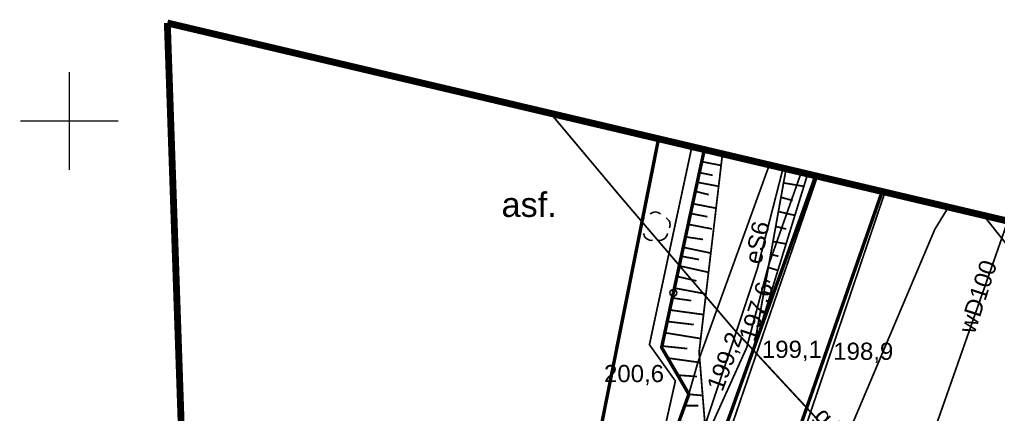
# Model space of a CAD drawing. Extents: x 7572697 to 7573818, y 5546684 to 5547005.
# Drawn here: x 7572697.47 to 7572747.37, y 5546985.03 to 5547005.17 of the extents above; entities that cross this region are included whole.
import ezdxf
from ezdxf.enums import TextEntityAlignment as Align

# ---------------------------------------------------------------- set-up
doc = ezdxf.new("R2010")
doc.units = 0
doc.header["$MEASUREMENT"] = 0
for name, pattern in [('1', [2, 1, -1]), ('2', [1, 0.5, -0.5]), ('901', [0])]:
    doc.linetypes.add(name, pattern=pattern)
doc.styles.add('STYL_ARIAL', font='Arial', dxfattribs={"oblique": 0.1})

# ---------------------------------------------------------------- blocks, each defined once
blk = doc.blocks.new('926')
at = {"color": 0}
for centre, radius, start, end in [((0, 0.35), 0.4, 50.114, 129.886), ((-0.35, 0.1), 0.4, 119.8482, 203.5195), ((0.35, 0.1), 0.4, 336.8845, 60.1518), ((-0.2, -0.3), 0.4, 187.477, 278.4788), ((0.2, -0.275), 0.425, 262.6459, 349.6289)]:
    blk.add_arc(centre, radius, start, end, dxfattribs=at)

msp = doc.modelspace()

# ---------------------------------------------------------------- linework, layer by layer
at = {"color": 6, "const_width": 0.35}
for points in [[(7572705, 5547005), (7572811, 5546980), (7572924, 5546986), (7573270, 5546892)], [(7572705, 5547005), (7572708, 5546918), (7572800, 5546882)]]:
    msp.add_lwpolyline(points, dxfattribs=at)
at = {"color": 1}
for points, const_width in [([(7572700, 5546997.5), (7572700, 5547002.5)], 0.065), ([(7572697.5, 5547000), (7572702.5, 5547000)], 0.065), ([(7572731.7598, 5546998.7778), (7572729.577, 5546988.5913), (7572730.8999, 5546986.7393), (7572730.1723, 5546983.4981), (7572728.8494, 5546983.1674), (7572726.0051, 5546975.1638), (7572725.4759, 5546974.6346), (7572719.8536, 5546954.566), (7572712.5114, 5546934.0343), (7572709.0718, 5546924.0066), (7572707.9473, 5546920.567)], 0.09), ([(7572708.675, 5546917.5905), (7572712.7099, 5546929.4306), (7572715.0911, 5546935.9129), (7572717.1417, 5546941.7337), (7572720.1182, 5546950.756), (7572722.2349, 5546956.9737), (7572722.8963, 5546958.8919), (7572724.1531, 5546961.4716), (7572728.8495, 5546975.521), (7572730.8338, 5546980.2173), (7572732.8844, 5546984.7814), (7572734.538, 5546988.4459), (7572735.6625, 5546992.6792), (7572737.3161, 5546997.3756)], 0.09), ([(7572744.8567, 5546995.669), (7572744.1291, 5546994.4784), (7572739.565, 5546983.6966), (7572734.9348, 5546970.9966), (7572732.5536, 5546964.3424), (7572732.6859, 5546963.1517), (7572746.6426, 5546958.5215), (7572747.0395, 5546957.7939), (7572744.1291, 5546951.1529), (7572741.9463, 5546952.0128), (7572742.2109, 5546951.2852), (7572742.277, 5546950.6899), (7572742.277, 5546950.2268), (7572741.8801, 5546950.0284), (7572738.2421, 5546952.4097), (7572737.1176, 5546952.9388), (7572733.4796, 5546955.6508), (7572724.0208, 5546959.5534), (7572729.3124, 5546975.2035), (7572735.0671, 5546992.4279), (7572736.39, 5546997.5872)], 0.09)]:
    msp.add_lwpolyline(points, dxfattribs=dict(at, const_width=const_width))
at = {"color": 2, "const_width": 0.09}
for points in [[(7572760.1099, 5546978.1139), (7572756.7365, 5546975.6665), (7572751.1802, 5546970.7056), (7572733.8633, 5546989.3984), (7572728.0424, 5546996.2114), (7572724.4705, 5547000.4712)], [(7572746.6559, 5546995.1266), (7572754.7257, 5546985.0063), (7572756.7762, 5546982.3605), (7572760.0835, 5546978.1933), (7572779.0541, 5546960.7705), (7572788.0499, 5546950.2268), (7572791.9525, 5546943.0169), (7572800.9814, 5546931.8383)]]:
    msp.add_lwpolyline(points, dxfattribs=at)
at = {"color": 0}
for points, const_width in [([(7572730.0408, 5546999.0858), (7572725.9398, 5546978.5145), (7572707.7497, 5546926.4974)], 0.175), ([(7572732.3692, 5546998.4244), (7572732.8984, 5546998.3252)], 0.09), ([(7572732.2039, 5546997.9349), (7572733.2292, 5546997.7365)], 0.09), ([(7572735.6889, 5546997.7592), (7572732.0509, 5546987.705), (7572731.5879, 5546986.0779)], 0.09), ([(7572732.1377, 5546997.3661), (7572732.7992, 5546997.2338)], 0.09), ([(7572738.0701, 5546997.2565), (7572728.5451, 5546970.6659), (7572723.1873, 5546955.6905), (7572713.0008, 5546926.7054), (7572709.7597, 5546917.2466)], 0.175), ([(7572710.8842, 5546917.9344), (7572713.6623, 5546926.2291), (7572719.1524, 5546942.1041), (7572722.5259, 5546951.8275), (7572725.0394, 5546959.1035), (7572730.7279, 5546975.5871), (7572738.1363, 5546997.1638)], 0.09), ([(7572732.0054, 5546996.8766), (7572733.0637, 5546996.6782)], 0.09), ([(7572736.4504, 5546996.8369), (7572737.4426, 5546996.6715)], 0.09), ([(7572717.9619, 5546916.3205), (7572717.565, 5546917.1142), (7572716.9697, 5546918.5033), (7572716.7712, 5546919.8923), (7572716.7712, 5546921.8767), (7572716.7051, 5546923.6626), (7572716.9697, 5546924.9856), (7572718.0942, 5546928.0283), (7572720.8723, 5546936.2303), (7572725.304, 5546949.4198), (7572728.2145, 5546958.0188), (7572731.0587, 5546966.4193), (7572736.9457, 5546983.5114), (7572741.4436, 5546996.4098)], 0.175), ([(7572741.5759, 5546996.3436), (7572736.615, 5546981.6592), (7572726.8254, 5546953.9706), (7572717.9619, 5546927.7504)], 0.09), ([(7572731.9393, 5546996.4069), (7572732.6008, 5546996.2415)], 0.09), ([(7572736.285, 5546996.1093), (7572736.8804, 5546995.9439)], 0.09), ([(7572731.7739, 5546995.7852), (7572732.9645, 5546995.5537)], 0.09), ([(7572736.1528, 5546995.3817), (7572737.0127, 5546995.1833)], 0.09), ([(7572731.6747, 5546995.2825), (7572732.5346, 5546995.1171)], 0.09), ([(7572731.5755, 5546994.7268), (7572732.7661, 5546994.4953)], 0.09), ([(7572736.0205, 5546994.621), (7572736.5497, 5546994.4887)], 0.09), ([(7572731.4101, 5546994.0918), (7572732.3031, 5546993.9595)], 0.09), ([(7572735.8551, 5546993.8603), (7572736.5496, 5546993.728)], 0.09), ([(7572731.2447, 5546993.5693), (7572732.6668, 5546993.2716)], 0.09), ([(7572731.2117, 5546993.0996), (7572732.1047, 5546992.9342)], 0.09), ([(7572735.7559, 5546993.1989), (7572736.1528, 5546993.0997)], 0.09), ([(7572731.1125, 5546992.6102), (7572732.6008, 5546992.2795)], 0.09), ([(7572735.6236, 5546992.5374), (7572736.1528, 5546992.372)], 0.09), ([(7572730.9802, 5546992.0744), (7572731.9724, 5546991.8429)], 0.09), ([(7572735.5244, 5546991.8759), (7572735.7228, 5546991.7767)], 0.09), ([(7572730.8148, 5546991.4857), (7572732.4023, 5546991.188)], 0.09), ([(7572730.7817, 5546990.9697), (7572731.7077, 5546990.8374)], 0.09), ([(7572735.3921, 5546991.3137), (7572735.822, 5546991.1483)], 0.09), ([(7572730.6164, 5546990.3612), (7572732.3031, 5546990.1297)], 0.09), ([(7572735.1937, 5546990.2884), (7572735.4583, 5546990.1892)], 0.09), ([(7572730.451, 5546989.7791), (7572731.8401, 5546989.6137)], 0.09), ([(7572735.1275, 5546989.6601), (7572735.2929, 5546989.594)], 0.09), ([(7572730.3518, 5546989.2036), (7572732.1708, 5546988.9059)], 0.09), ([(7572730.2195, 5546988.5223), (7572731.5093, 5546988.39)], 0.09), ([(7572735.2488, 5546988.3723), (7572735.2482, 5546988.3732), (7572735.2476, 5546988.3741), (7572735.2471, 5546988.375), (7572735.2466, 5546988.3759), (7572735.2461, 5546988.3768), (7572735.2457, 5546988.3777), (7572735.2453, 5546988.3787), (7572735.2449, 5546988.3797), (7572735.2445, 5546988.3807), (7572735.2442, 5546988.3817), (7572735.2439, 5546988.3827), (7572735.2437, 5546988.3837), (7572735.2435, 5546988.3847), (7572735.2433, 5546988.3858), (7572735.2432, 5546988.3868), (7572735.2431, 5546988.3878), (7572735.243, 5546988.3889), (7572735.243, 5546988.3899), (7572735.243, 5546988.391), (7572735.2431, 5546988.392), (7572735.2432, 5546988.3931), (7572735.2433, 5546988.3941), (7572735.2435, 5546988.3951), (7572735.2437, 5546988.3962), (7572735.2439, 5546988.3972), (7572735.2442, 5546988.3982), (7572735.2445, 5546988.3992), (7572735.2448, 5546988.4002), (7572735.2452, 5546988.4012), (7572735.2456, 5546988.4021), (7572735.246, 5546988.4031), (7572735.2465, 5546988.404), (7572735.247, 5546988.405), (7572735.2475, 5546988.4059), (7572735.2481, 5546988.4067), (7572735.2487, 5546988.4076), (7572735.2493, 5546988.4084), (7572735.25, 5546988.4092), (7572735.2507, 5546988.41), (7572735.2514, 5546988.4108), (7572735.2521, 5546988.4116), (7572735.2529, 5546988.4123), (7572735.2537, 5546988.413), (7572735.2545, 5546988.4136), (7572735.2553, 5546988.4143), (7572735.2562, 5546988.4149), (7572735.257, 5546988.4154), (7572735.2579, 5546988.416), (7572735.2588, 5546988.4165), (7572735.2598, 5546988.417), (7572735.2607, 5546988.4174), (7572735.2617, 5546988.4178), (7572735.2627, 5546988.4182), (7572735.2636, 5546988.4185), (7572735.2646, 5546988.4189), (7572735.2657, 5546988.4191), (7572735.2667, 5546988.4194), (7572735.2677, 5546988.4196), (7572735.2687, 5546988.4197), (7572735.2698, 5546988.4199), (7572735.2708, 5546988.42), (7572735.2719, 5546988.42), (7572735.2729, 5546988.4201), (7572735.274, 5546988.42), (7572735.275, 5546988.42), (7572735.276, 5546988.4199), (7572735.2771, 5546988.4198), (7572735.2781, 5546988.4196), (7572735.2792, 5546988.4194), (7572735.2802, 5546988.4192), (7572735.2812, 5546988.4189), (7572735.2822, 5546988.4186), (7572735.2832, 5546988.4183), (7572735.2842, 5546988.4179), (7572735.2851, 5546988.4175), (7572735.2861, 5546988.4171), (7572735.287, 5546988.4166), (7572735.2879, 5546988.4161), (7572735.2888, 5546988.4156), (7572735.2897, 5546988.415), (7572735.2906, 5546988.4144), (7572735.2914, 5546988.4138), (7572735.2922, 5546988.4131), (7572735.293, 5546988.4124), (7572735.2938, 5546988.4117), (7572735.2945, 5546988.411), (7572735.2952, 5546988.4102), (7572735.2959, 5546988.4094), (7572735.2966, 5546988.4086), (7572735.2972, 5546988.4078), (7572735.2978, 5546988.4069), (7572735.2984, 5546988.406), (7572735.2989, 5546988.4052), (7572735.2995, 5546988.4042), (7572735.2999, 5546988.4033), (7572735.3004, 5546988.4024), (7572735.3008, 5546988.4014), (7572735.3012, 5546988.4004), (7572735.3015, 5546988.3994), (7572735.3018, 5546988.3984), (7572735.3021, 5546988.3974), (7572735.3023, 5546988.3964), (7572735.3026, 5546988.3954), (7572735.3027, 5546988.3943), (7572735.3029, 5546988.3933), (7572735.3029, 5546988.3923), (7572735.303, 5546988.3912), (7572735.303, 5546988.3902), (7572735.303, 5546988.3891), (7572735.303, 5546988.3881), (7572735.3029, 5546988.387), (7572735.3028, 5546988.386), (7572735.3026, 5546988.385), (7572735.3024, 5546988.3839), (7572735.3022, 5546988.3829), (7572735.3019, 5546988.3819), (7572735.3016, 5546988.3809), (7572735.3013, 5546988.3799), (7572735.3009, 5546988.3789), (7572735.3005, 5546988.378), (7572735.3, 5546988.377), (7572735.2996, 5546988.3761), (7572735.2991, 5546988.3752), (7572735.2985, 5546988.3743), (7572735.298, 5546988.3734), (7572735.2974, 5546988.3725), (7572735.2967, 5546988.3717), (7572735.2961, 5546988.3709), (7572735.2954, 5546988.3701), (7572735.2947, 5546988.3693), (7572735.294, 5546988.3686), (7572735.2932, 5546988.3678), (7572735.2924, 5546988.3671), (7572735.2916, 5546988.3665), (7572735.2908, 5546988.3659), (7572735.2899, 5546988.3652), (7572735.289, 5546988.3647), (7572735.2881, 5546988.3641), (7572735.2872, 5546988.3636), (7572735.2863, 5546988.3631), (7572735.2853, 5546988.3627), (7572735.2844, 5546988.3623), (7572735.2834, 5546988.3619), (7572735.2824, 5546988.3616), (7572735.2814, 5546988.3612), (7572735.2804, 5546988.361), (7572735.2794, 5546988.3607), (7572735.2784, 5546988.3605), (7572735.2773, 5546988.3604), (7572735.2763, 5546988.3602), (7572735.2752, 5546988.3601), (7572735.2742, 5546988.3601), (7572735.2731, 5546988.3601), (7572735.2721, 5546988.3601), (7572735.2711, 5546988.3601), (7572735.27, 5546988.3602), (7572735.269, 5546988.3603), (7572735.2679, 5546988.3605), (7572735.2669, 5546988.3607), (7572735.2659, 5546988.3609), (7572735.2649, 5546988.3612), (7572735.2639, 5546988.3615), (7572735.2629, 5546988.3618), (7572735.2619, 5546988.3622), (7572735.2609, 5546988.3626), (7572735.26, 5546988.363), (7572735.259, 5546988.3635), (7572735.2581, 5546988.364), (7572735.2572, 5546988.3646), (7572735.2563, 5546988.3651), (7572735.2555, 5546988.3657), (7572735.2546, 5546988.3663), (7572735.2538, 5546988.367), (7572735.253, 5546988.3677), (7572735.2523, 5546988.3684), (7572735.2515, 5546988.3691), (7572735.2508, 5546988.3699), (7572735.2501, 5546988.3707), (7572735.2488, 5546988.3723)], 0.09), ([(7572730.4841, 5546987.9138), (7572732.1377, 5546987.6823)], 0.09), ([(7572738.7876, 5546987.8432), (7572738.787, 5546987.844), (7572738.7865, 5546987.8449), (7572738.7859, 5546987.8458), (7572738.7854, 5546987.8467), (7572738.7849, 5546987.8476), (7572738.7845, 5546987.8486), (7572738.7841, 5546987.8495), (7572738.7837, 5546987.8505), (7572738.7833, 5546987.8515), (7572738.783, 5546987.8525), (7572738.7828, 5546987.8535), (7572738.7825, 5546987.8545), (7572738.7823, 5546987.8556), (7572738.7821, 5546987.8566), (7572738.782, 5546987.8576), (7572738.7819, 5546987.8587), (7572738.7819, 5546987.8597), (7572738.7818, 5546987.8608), (7572738.7818, 5546987.8618), (7572738.7819, 5546987.8629), (7572738.782, 5546987.8639), (7572738.7821, 5546987.8649), (7572738.7823, 5546987.866), (7572738.7825, 5546987.867), (7572738.7827, 5546987.868), (7572738.783, 5546987.869), (7572738.7833, 5546987.87), (7572738.7836, 5546987.871), (7572738.784, 5546987.872), (7572738.7844, 5546987.873), (7572738.7848, 5546987.8739), (7572738.7853, 5546987.8749), (7572738.7858, 5546987.8758), (7572738.7863, 5546987.8767), (7572738.7869, 5546987.8776), (7572738.7875, 5546987.8784), (7572738.7881, 5546987.8793), (7572738.7888, 5546987.8801), (7572738.7895, 5546987.8809), (7572738.7902, 5546987.8816), (7572738.7909, 5546987.8824), (7572738.7917, 5546987.8831), (7572738.7925, 5546987.8838), (7572738.7933, 5546987.8845), (7572738.7941, 5546987.8851), (7572738.795, 5546987.8857), (7572738.7958, 5546987.8863), (7572738.7967, 5546987.8868), (7572738.7976, 5546987.8873), (7572738.7986, 5546987.8878), (7572738.7995, 5546987.8882), (7572738.8005, 5546987.8887), (7572738.8015, 5546987.889), (7572738.8025, 5546987.8894), (7572738.8035, 5546987.8897), (7572738.8045, 5546987.89), (7572738.8055, 5546987.8902), (7572738.8065, 5546987.8904), (7572738.8075, 5546987.8906), (7572738.8086, 5546987.8907), (7572738.8096, 5546987.8908), (7572738.8107, 5546987.8909), (7572738.8117, 5546987.8909), (7572738.8128, 5546987.8909), (7572738.8138, 5546987.8908), (7572738.8149, 5546987.8907), (7572738.8159, 5546987.8906), (7572738.8169, 5546987.8905), (7572738.818, 5546987.8903), (7572738.819, 5546987.89), (7572738.82, 5546987.8898), (7572738.821, 5546987.8895), (7572738.822, 5546987.8891), (7572738.823, 5546987.8887), (7572738.8239, 5546987.8883), (7572738.8249, 5546987.8879), (7572738.8258, 5546987.8874), (7572738.8267, 5546987.8869), (7572738.8276, 5546987.8864), (7572738.8285, 5546987.8858), (7572738.8294, 5546987.8852), (7572738.8302, 5546987.8846), (7572738.831, 5546987.8839), (7572738.8318, 5546987.8833), (7572738.8326, 5546987.8825), (7572738.8333, 5546987.8818), (7572738.834, 5546987.881), (7572738.8347, 5546987.8803), (7572738.8354, 5546987.8794), (7572738.836, 5546987.8786), (7572738.8366, 5546987.8778), (7572738.8372, 5546987.8769), (7572738.8378, 5546987.876), (7572738.8383, 5546987.8751), (7572738.8387, 5546987.8741), (7572738.8392, 5546987.8732), (7572738.8396, 5546987.8722), (7572738.84, 5546987.8713), (7572738.8403, 5546987.8703), (7572738.8406, 5546987.8693), (7572738.8409, 5546987.8683), (7572738.8412, 5546987.8672), (7572738.8414, 5546987.8662), (7572738.8415, 5546987.8652), (7572738.8417, 5546987.8641), (7572738.8418, 5546987.8631), (7572738.8418, 5546987.862), (7572738.8418, 5546987.861), (7572738.8418, 5546987.86), (7572738.8418, 5546987.8589), (7572738.8417, 5546987.8579), (7572738.8416, 5546987.8568), (7572738.8414, 5546987.8558), (7572738.8412, 5546987.8548), (7572738.841, 5546987.8537), (7572738.8407, 5546987.8527), (7572738.8404, 5546987.8517), (7572738.8401, 5546987.8507), (7572738.8397, 5546987.8498), (7572738.8393, 5546987.8488), (7572738.8388, 5546987.8478), (7572738.8384, 5546987.8469), (7572738.8379, 5546987.846), (7572738.8373, 5546987.8451), (7572738.8368, 5546987.8442), (7572738.8362, 5546987.8433), (7572738.8355, 5546987.8425), (7572738.8349, 5546987.8417), (7572738.8342, 5546987.8409), (7572738.8335, 5546987.8401), (7572738.8328, 5546987.8394), (7572738.832, 5546987.8387), (7572738.8312, 5546987.838), (7572738.8304, 5546987.8373), (7572738.8296, 5546987.8367), (7572738.8287, 5546987.8361), (7572738.8278, 5546987.8355), (7572738.8269, 5546987.835), (7572738.826, 5546987.8345), (7572738.8251, 5546987.834), (7572738.8241, 5546987.8335), (7572738.8232, 5546987.8331), (7572738.8222, 5546987.8327), (7572738.8212, 5546987.8324), (7572738.8202, 5546987.8321), (7572738.8192, 5546987.8318), (7572738.8182, 5546987.8316), (7572738.8172, 5546987.8314), (7572738.8161, 5546987.8312), (7572738.8151, 5546987.8311), (7572738.814, 5546987.831), (7572738.813, 5546987.8309), (7572738.8119, 5546987.8309), (7572738.8109, 5546987.8309), (7572738.8099, 5546987.831), (7572738.8088, 5546987.831), (7572738.8078, 5546987.8312), (7572738.8067, 5546987.8313), (7572738.8057, 5546987.8315), (7572738.8047, 5546987.8317), (7572738.8037, 5546987.832), (7572738.8027, 5546987.8323), (7572738.8017, 5546987.8327), (7572738.8007, 5546987.833), (7572738.7997, 5546987.8334), (7572738.7988, 5546987.8339), (7572738.7979, 5546987.8343), (7572738.7969, 5546987.8348), (7572738.796, 5546987.8354), (7572738.7952, 5546987.836), (7572738.7943, 5546987.8365), (7572738.7935, 5546987.8372), (7572738.7926, 5546987.8378), (7572738.7918, 5546987.8385), (7572738.7911, 5546987.8392), (7572738.7903, 5546987.84), (7572738.7896, 5546987.8407), (7572738.7889, 5546987.8415), (7572738.7876, 5546987.8432)], 0.09), ([(7572731.0463, 5546987.0341), (7572732.0054, 5546986.968)], 0.09), ([(7572731.5755, 5546986.0617), (7572732.3031, 5546985.9956)], 0.09), ([(7572731.377, 5546985.4796), (7572732.0715, 5546985.4796)], 0.09)]:
    msp.add_lwpolyline(points, dxfattribs=dict(at, const_width=const_width))
at = {"color": 0, "linetype": '901', "const_width": 0.175}
msp.add_lwpolyline([(7572732.3816, 5546998.5661), (7572730.1988, 5546988.4458), (7572731.5879, 5546986.0645), (7572728.4129, 5546977.2672), (7572722.7905, 5546961.498), (7572715.4483, 5546940.4372), (7572710.4873, 5546925.7131), (7572708.0399, 5546918.6355)], dxfattribs=at)
at = {"color": 0, "linetype": '1', "const_width": 0.09}
for points in [[(7572733.3077, 5546998.3809), (7572732.1171, 5546988.2606)], [(7572736.5488, 5546997.5872), (7572734.8952, 5546988.393), (7572737.6733, 5546997.3888)]]:
    msp.add_lwpolyline(points, dxfattribs=at)
at = {"color": 5, "const_width": 0.09}
msp.add_lwpolyline([(7572747.8862, 5546995.0075), (7572737.8982, 5546966.5251), (7572735.1862, 5546958.4553), (7572732.6727, 5546950.9412), (7572728.9685, 5546940.2256), (7572723.28, 5546923.4642)], dxfattribs=at)
at = {"color": 0, "linetype": '2', "const_width": 0.09}
msp.add_lwpolyline([(7572732.1046, 5546988.2908), (7572732.5015, 5546983.396)], dxfattribs=at)
at = {"color": 0}
msp.add_circle((7572730.8003, 5546991.2347), 0.175, dxfattribs=at)

# ---------------------------------------------------------------- block references
msp.add_blockref('926', (7572729.88, 5546994.61), dxfattribs=at)

# ---------------------------------------------------------------- texts
at = {"color": 0, "style": 'STYL_ARIAL'}
for s, height, p in [('asf.', 1.25, (7572722.0372, 5546996.359)), ('199,1', 0.875, (7572735.3127, 5546988.7931)), ('198,9', 0.875, (7572738.9507, 5546988.6939)), ('200,6', 0.875, (7572727.2628, 5546987.5561))]:
    msp.add_text(s, height=height, dxfattribs=at).set_placement(p, align=Align.TOP_LEFT)
for s, rotation, p in [('eS6', 78.5034, (7572734.4159, 5546992.8245)), ('wD100', 72.0956, (7572745.3171, 5546989.3679)), ('197,6', 71.5651, (7572734.1113, 5546988.9757)), ('199,2', 69.5901, (7572732.475, 5546986.4551)), ('gA400', 311.2847, (7572738.5879, 5546985.4941))]:
    msp.add_text(s, height=0.875, rotation=rotation, dxfattribs=at).set_placement(p, align=Align.TOP_LEFT)

doc.saveas('drawing.dxf')
